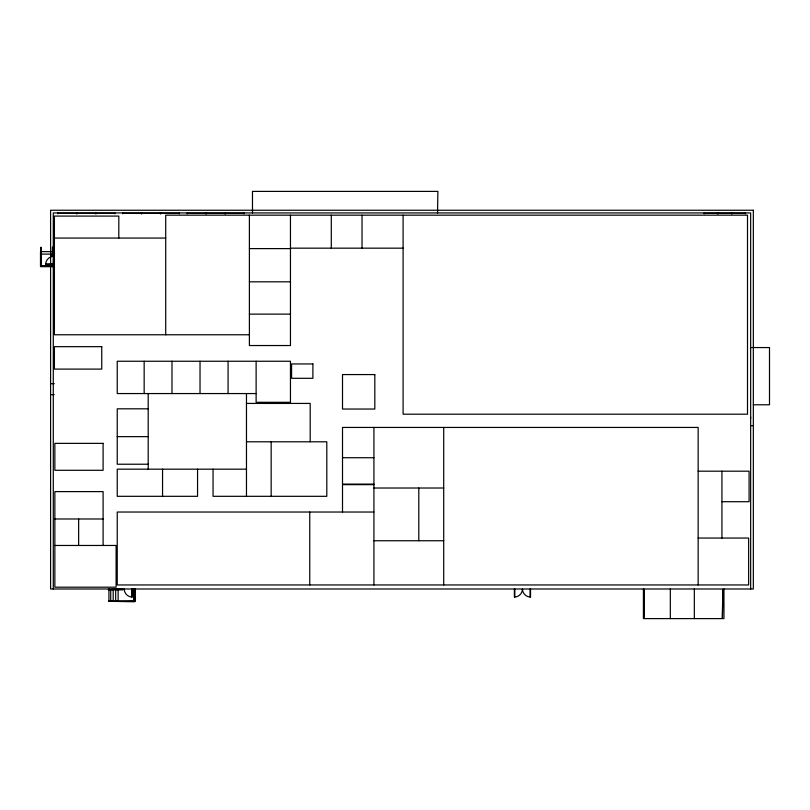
<?xml version="1.0" encoding="UTF-8"?>
<svg xmlns="http://www.w3.org/2000/svg" width="810" height="810" viewBox="0 0 810 810"><rect width="100%" height="100%" fill="white"/><g stroke="black" fill="none" stroke-linecap="round" stroke-linejoin="round"><path stroke-width="1.21" d="M122.401 588.991L108.935 589.437M122.847 588.991L122.847 589.883L108.489 589.883L108.489 588.991M437.552 213.06L437.876 191.393L252.477 191.393L252.477 213M58.006 213.384L76.626 213.384M77.072 213.384L95.701 213.384M96.147 213.384L114.767 213.384M122.624 213.384L141.244 213.384M141.689 213.384L160.319 213.384M160.765 213.384L179.385 213.384M187.242 213.384L205.861 213.384M206.317 213.384L224.937 213.384M225.382 213.384L244.012 213.384M704.204 213.384L717.67 213.384M718.116 213.384L731.582 213.384M732.027 213.384L745.494 213.384M54.412 238.059L165.706 238.059M53.288 247.151L52.397 247.151L52.397 255.008L53.288 255.008M53.288 247.597L53.288 254.553M53.288 247.941L54.189 247.941M290.456 248.164L403.096 248.164M249.399 248.609L290.456 248.609M53.288 251.637L40.5 251.637L40.5 266.672L53.288 266.672M53.288 252.426L54.189 252.426M40.5 254.107L53.288 254.107M50.595 255.231L53.733 255.231L53.288 265.548M45.664 263.979L53.733 263.979M53.733 264.425L45.664 264.425A8.08 8.08 0 0 1 53.733 256.355M53.288 265.771L41.401 265.771L40.945 247.151L40.945 266.227L53.288 266.227M249.399 281.819L290.456 281.819M249.399 314.128L290.456 314.128M249.399 334.773L54.412 334.773L54.412 216.078L118.807 216.078L118.807 238.059M750.688 347.561L769.5 347.561L769.5 404.777L753.34 404.777M50.595 383.687L54.3 383.687M256.122 393.559L117.237 393.559L117.237 361.25L290.456 361.25L290.456 402.307L256.122 402.307L256.122 361.25M50.595 394.683L54.3 394.683M246.473 403.431L310.2 403.431L310.2 441.794M148.2 408.817L117.237 408.817L117.237 464.231L148.2 464.231M750.951 425.645L753.34 425.645M117.237 436.641L148.2 436.641M246.473 441.794L326.805 441.794L326.805 496.317L213.05 496.317L213.05 469.172M342.508 457.731L373.926 457.731M246.473 469.172L117.237 469.172L117.237 496.317L197.559 496.317L197.559 469.172M698.149 471.187L749.078 471.187L749.078 501.704L721.933 501.704M373.926 484.096L342.508 484.096L342.508 427.437L698.149 427.437L698.149 584.952M373.926 484.653L342.508 484.653L342.508 512.031M373.926 488.015L443.708 488.015M373.926 512.031L117.237 512.031L117.237 584.952L748.632 584.952L748.632 538.053L698.149 538.053M54.857 518.987L103.103 518.987M373.926 540.746L443.708 540.746M54.857 545.464L116.114 545.464L116.114 587.189L54.857 587.189L54.857 491.609L103.103 491.609L103.103 545.464M750.657 588.991L750.657 212.929L53.288 212.929L53.288 588.991M745.494 212.929L745.494 213.83M732.027 212.929L732.027 213.83M731.582 212.929L731.582 213.83M723.948 588.991L723.948 618.607L643.403 618.607L643.403 588.991M721.933 471.187L721.933 538.053M718.116 212.929L718.116 213.83M717.67 212.929L717.67 213.83M704.204 212.929L704.204 213.83M694.332 588.991L694.332 618.607M670.326 588.991L670.326 618.607M530.54 588.991L530.54 597.071A8.08 8.08 0 0 1 522.46 588.991A8.08 8.08 0 0 1 514.38 597.071L514.38 588.991M530.094 588.991L530.094 597.071M514.836 588.991L514.836 597.071M443.708 427.437L443.708 584.952M418.8 488.015L418.8 540.746M403.096 215.177L403.096 414.204L747.508 414.204L747.508 215.177L165.706 215.177L165.706 334.773M373.926 427.437L373.926 584.952M362.029 215.177L362.029 248.164M331.29 215.177L331.29 248.164M309.754 512.031L309.754 584.952M290.456 215.177L290.456 345.536L249.399 345.536L249.399 215.177M271.158 441.794L271.158 496.317M246.473 393.559L246.473 496.317M244.012 212.929L244.012 213.83M228.076 361.25L228.076 393.559M225.382 212.929L225.382 213.83M224.937 212.929L224.937 213.83M206.317 212.929L206.317 213.83M205.861 212.929L205.861 213.83M200.029 361.25L200.029 393.559M187.242 212.929L187.242 213.83M179.385 212.929L179.385 213.83M171.983 361.25L171.983 393.559M162.557 469.172L162.557 496.317M160.765 212.929L160.765 213.83M160.319 212.929L160.319 213.83M148.2 393.559L148.2 469.172M144.16 361.25L144.16 393.559M141.689 212.929L141.689 213.83M141.244 212.929L141.244 213.83M135.412 588.991L135.412 601.334L108.489 601.334L133.62 600.878L133.62 588.991M134.511 588.991L134.511 601.779L110.727 601.334M134.065 588.991L134.065 601.334M132.273 588.991L132.273 597.071A8.08 8.08 0 0 1 124.193 588.991M131.817 588.991L131.817 597.071M122.624 212.929L122.624 213.83M118.139 589.883L118.139 600.878M115.668 589.883L115.668 600.878M114.767 212.929L114.767 213.83M113.197 589.883L113.197 600.878M110.727 589.883L110.727 600.878M108.935 588.991L108.935 601.334M96.147 212.929L96.147 213.83M95.701 212.929L95.701 213.83M78.641 518.987L78.641 545.464M77.072 212.929L77.072 213.83M76.626 212.929L76.626 213.83M58.006 212.929L58.006 213.83M53.733 247.941L53.733 252.426M750.657 417.12A8.08 8.08 0 0 1 750.455 418.912M753.34 210.246L50.595 210.246L50.595 588.991L753.34 588.991L753.34 210.246M101.756 346.66L54.412 346.66L54.412 369.097L101.756 369.097L101.756 346.66M312.893 363.943L291.58 363.943L291.58 378.3L312.893 378.3L312.893 363.943M374.817 374.574L342.508 374.574L342.508 409.04L374.817 409.04L374.817 374.574M103.103 443.364L54.857 443.364L54.857 470.296L103.103 470.296L103.103 443.364M644.294 589.437L643.849 618.162L644.294 589.437M722.834 589.437L722.378 618.162L722.834 589.437"/></g></svg>
